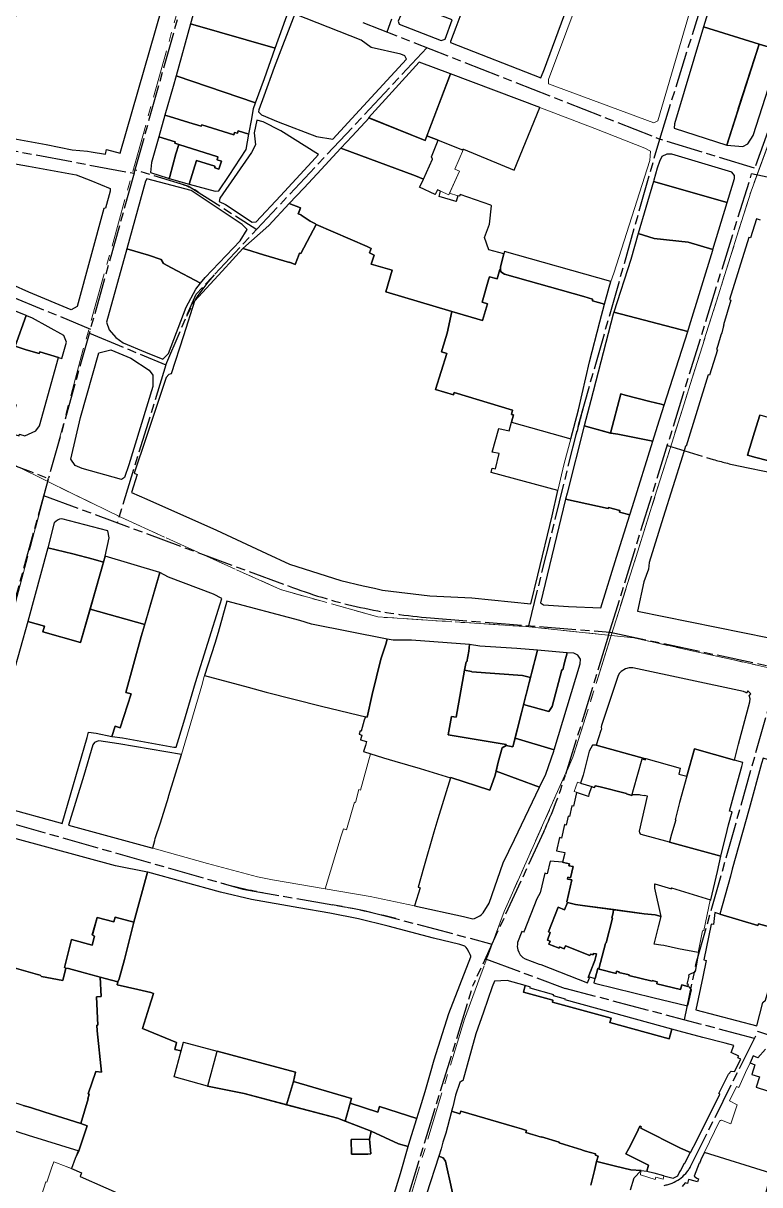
# Model space of a CAD drawing. Header units: millimetres. Extents: x 125232 to 134072, y 142885 to 152835.
# Drawn here: x 130382 to 130867, y 145446 to 146210 of the extents above; entities that cross this region are included whole.
import ezdxf

# ---------------------------------------------------------------- set-up
doc = ezdxf.new("R2010")
doc.units = ezdxf.units.MM
doc.linetypes.add('ACAD_ISO08W100', pattern=[36, 24, -3, 6, -3])
doc.linetypes.add('CENTER', pattern=[50.8, 31.75, -6.35, 6.35, -6.35])
for name, color, linetype in [('commerce', 10, 'Continuous'), ('commerce & office', 242, 'Continuous'), ('commerce and residence', 32, 'Continuous'), ('culture', 21, 'Continuous'), ('green & plaza', 80, 'Continuous'), ('hospital', 231, 'Continuous'), ('research & university', 30, 'Continuous'), ('reserve', 253, 'Continuous'), ('residence', 2, 'Continuous'), ('residence-bad', 41, 'Continuous'), ('villadom', 51, 'Continuous'), ('老城北中心线', 7, 'ACAD_ISO08W100')]:
    doc.layers.add(name, color=color, linetype=linetype)
for name, color, linetype, lineweight in [('government', 221, 'Continuous', 0), ('municipal utilities', 151, 'Continuous', 0), ('school', 31, 'Continuous', 0), ('super block', 6, 'CENTER', 0)]:
    doc.layers.add(name, color=color, linetype=linetype, lineweight=lineweight)

msp = doc.modelspace()

# ---------------------------------------------------------------- linework, layer by layer
at = {"layer": 'commerce'}
for points in [[(130557.55, 146220.7), (130555.94, 146222.64), (130534.8, 146231.22), (130535.15, 146232), (130507.79, 146243), (130503.43, 146241.61), (130500.26, 146238.45), (130492.31, 146209.87), (130548.05, 146193.86)], [(130664.34, 146212.56), (130653.46, 146216.62), (130654.98, 146220.68), (130648.67, 146223.14), (130645.7, 146215.39), (130632.19, 146220.34), (130630.29, 146215.15), (130628.91, 146211.59), (130629.6, 146209.64), (130657.08, 146198.95), (130659.74, 146199.7)], [(130548.05, 146193.86), (130492.31, 146209.87), (130482.8, 146175.7), (130535.15, 146157.98), (130540.98, 146173.86)], [(130535.15, 146157.98), (130482.8, 146175.7), (130480.86, 146168.73), (130475.5, 146149.88), (130478.5, 146148.88), (130491.15, 146144.99), (130499.43, 146142.44), (130499.7, 146143.48), (130520.78, 146136.9), (130521.31, 146138.49), (130523.14, 146137.95), (130523.6, 146139.51), (130530.73, 146137.19), (130532.53, 146147.34), (130533.71, 146154.07)], [(130484.56, 146130.46), (130481.94, 146131.34), (130482.14, 146132.17), (130471.42, 146135.55), (130466.6, 146118.6), (130466.01, 146112.04), (130477.68, 146108.28), (130478.33, 146108.1), (130478.76, 146109.38), (130482.68, 146124.3)], [(130510.38, 146122.33), (130484.56, 146130.46), (130482.68, 146124.3), (130478.76, 146109.38), (130478.33, 146108.1), (130491.43, 146104.49), (130496.34, 146120), (130508.39, 146116.14), (130508.25, 146115.14), (130511.05, 146114.28), (130512.65, 146119.53), (130509.85, 146120.46)], [(130495.74, 146035.35), (130498.92, 146039.3), (130479.82, 146049.45), (130474.62, 146052.18), (130472.93, 146054.78), (130464.74, 146057.77), (130450.4, 146061.9), (130437, 146013.62), (130438.86, 146008.62), (130443.3, 146003.62), (130447.93, 146000.1), (130462.75, 145993.81), (130474.05, 145989.36), (130477.94, 145993.07), (130489.42, 146023.44)], [(130408.97, 146004.96), (130388.42, 146016.35), (130384.68, 146017.88), (130384.15, 146018.09), (130377.06, 145997.91), (130384.31, 145995.49), (130392.89, 145993.11), (130393.17, 145994.17), (130405.41, 145990.48), (130407.71, 145989.79), (130410.7, 146000.47)], [(130781.18, 145886.88), (130774.36, 145888.73), (130774.57, 145889.7), (130767.12, 145891.7), (130766.97, 145891.12), (130738.95, 145897.13), (130722.5, 145829.02), (130724.32, 145827.8), (130740.9, 145826.59), (130762.2, 145825.83), (130772.39, 145858.98)], [(130472.07, 145848.88), (130436.22, 145859.68), (130426.28, 145824.94), (130462.23, 145814.77)], [(130720.46, 145797.78), (130706.83, 145798.88), (130682.52, 145800.61), (130675.85, 145801.55), (130675.23, 145797.13), (130674.04, 145790.16), (130673.46, 145790.26), (130672.5, 145784.67), (130677.04, 145783.83), (130677.27, 145783.57), (130710.66, 145781.31), (130715.91, 145779.97)], [(130769.72, 145621.64), (130769.37, 145621.73), (130770.2, 145625.15), (130770.41, 145627.23), (130750, 145629.96), (130745.4, 145630.57), (130740.28, 145631.81), (130738.25, 145627.16), (130734.01, 145628.82), (130727.73, 145612.72), (130728.87, 145612.27), (130726.94, 145607.08), (130728.72, 145606.42), (130727.95, 145604.5), (130730.04, 145603.68), (130734.66, 145601.88), (130734.97, 145602.69), (130738.05, 145601.52), (130738.85, 145603.36), (130754.94, 145596.96), (130755.22, 145597.82), (130756.98, 145597.43), (130757.18, 145598.3), (130759.16, 145598.11), (130758.11, 145593.7), (130754.09, 145583.26), (130758.25, 145581.94), (130758.49, 145581.87), (130760.2, 145588.55), (130760.9, 145588.37), (130765.21, 145604.92), (130765.36, 145605.49), (130765.6, 145605.42)], [(130451.86, 145605.82), (130455.09, 145618.95), (130442.87, 145622.34), (130442.01, 145619.18), (130430.96, 145622.08), (130427.81, 145610.75), (130427.88, 145610.49), (130429.24, 145609.77), (130427.64, 145603.86), (130414.02, 145607.55), (130409.48, 145589.05), (130410.44, 145588.82), (130412.1, 145588.42), (130436.24, 145581.98), (130444.48, 145579.7), (130445.48, 145581.74), (130448.83, 145594.34)], [(130813.2, 145601.53), (130803.56, 145603.59), (130801.47, 145603.78), (130797.29, 145604.54), (130800.09, 145615.92), (130801.8, 145622.79), (130797.9, 145623.77), (130790.65, 145624.53), (130770.41, 145627.23), (130770.2, 145625.15), (130769.37, 145621.73), (130769.72, 145621.64), (130765.6, 145605.42), (130765.36, 145605.49), (130765.21, 145604.92), (130760.9, 145588.37), (130761.08, 145588.08), (130772.13, 145585.31), (130772.46, 145586.65), (130774.06, 145586.26), (130773.95, 145585.79), (130780.64, 145584.26), (130780.58, 145583.97), (130795.81, 145580.21), (130795.9, 145580.55), (130799.2, 145579.74), (130798.88, 145578.47), (130814.54, 145574.61), (130815.3, 145577.67), (130819.4, 145576.66), (130819.71, 145577.93), (130818.89, 145578.17), (130820.19, 145583.42), (130819.98, 145583.48), (130820.25, 145584.53), (130824.43, 145586.56), (130826.61, 145599.1), (130826.22, 145599.17), (130826.17, 145598.94)], [(130821.8, 145574.44), (130820.4, 145576.2), (130819.4, 145576.66), (130815.3, 145577.67), (130814.54, 145574.61), (130798.88, 145578.47), (130799.2, 145579.74), (130795.9, 145580.55), (130795.81, 145580.21), (130780.58, 145583.97), (130780.64, 145584.26), (130773.95, 145585.79), (130774.06, 145586.26), (130772.46, 145586.65), (130772.13, 145585.31), (130761.08, 145588.08), (130760.9, 145588.37), (130760.2, 145588.55), (130758.49, 145581.87), (130758.25, 145581.94), (130757.5, 145579.02), (130758.73, 145578.71), (130796.32, 145569.53), (130819.1, 145563.91), (130819.5, 145564.72)], [(130769.87, 145559.29), (130738.72, 145567.82), (130738.88, 145568.4), (130731.09, 145570.6), (130731.25, 145571.18), (130715.57, 145575.62), (130715.76, 145576.3), (130712.47, 145577.22), (130711.27, 145572.94), (130730.65, 145567.64), (130730.31, 145566.38), (130768.91, 145555.82), (130768.11, 145552.93), (130807.03, 145542.13), (130808.8, 145548.49)]]:
    msp.add_lwpolyline(points, close=True, dxfattribs=at)
for points in [[(130453.3, 145769.1), (130449.84, 145770.05), (130459.96, 145806.89), (130462.23, 145814.77), (130426.28, 145824.94), (130420, 145803.02), (130395.28, 145809.9), (130396.34, 145813.71), (130385.32, 145816.81), (130370.32, 145762.91), (130362.67, 145707.77, 0.247468), (130370.1, 145694.47), (130406.64, 145684.28), (130407.95, 145683.92), (130424.42, 145740.43), (130425.33, 145743.98), (130430.39, 145743.39), (130440.55, 145741.13), (130442.72, 145747.91), (130446.06, 145746.84)], [(130430.96, 145622.08), (130442.01, 145619.18), (130442.87, 145622.34), (130455.09, 145618.95), (130463.97, 145651.97), (130442.89, 145656.05), (130377.61, 145673.74), (130354.14, 145680.31, 0.463596), (130345.59, 145675.27), (130344.76, 145672.18), (130325.79, 145604.27), (130343.66, 145599.32), (130343.37, 145598.31), (130391.72, 145584.64), (130393.44, 145584.19), (130394.36, 145583.31), (130408.43, 145580.51), (130410.44, 145588.82), (130409.48, 145589.05), (130414.02, 145607.55), (130427.64, 145603.86), (130429.24, 145609.77), (130427.75, 145610.56)]]:
    msp.add_lwpolyline(points, format="xyb", close=True, dxfattribs=at)
at = {"layer": 'commerce & office'}
for points in [[(130384.15, 146018.09), (130344.35, 146033.98), (130343.95, 146032.99), (130340.34, 146034.43), (130336.16, 146035.77), (130336.3, 146036.45), (130332.7, 146037.26), (130328.8, 146020.76), (130334.15, 146019.46), (130333.14, 146014.04), (130341.31, 146011.43), (130340.39, 146007.82), (130356.48, 146001.55), (130356.13, 146000.05), (130372.3, 145994.44), (130372.76, 145995.59), (130375.93, 145994.69)], [(130803.8, 145959.05), (130801.7, 145959.6), (130794.43, 145961.49), (130778.2, 145965.71), (130775.35, 145966.46), (130768.52, 145940.65), (130768.69, 145940.61), (130773.24, 145939.95), (130796.28, 145935.34), (130799.36, 145945.21)], [(130852.56, 145736.08), (130860.12, 145763.83), (130860.32, 145765.77), (130859.9, 145767.36), (130859.62, 145767.95), (130860.81, 145769.18), (130858.87, 145771.07), (130857.9, 145769.69), (130857.47, 145770), (130855.93, 145770.61), (130783.11, 145786.29), (130780.67, 145786.32), (130778.37, 145785.69), (130775.4, 145783.76), (130774.36, 145782.67), (130773.54, 145781.24), (130762.63, 145748.33), (130762.33, 145747.14), (130762.48, 145746.03), (130762.04, 145744.95), (130758.99, 145735.47), (130791.54, 145726.31), (130791.63, 145726.59), (130814.36, 145720.22), (130813.46, 145716.32), (130818.68, 145714.9), (130823.77, 145732.88), (130849.98, 145725.47)], [(130503.57, 145511.12), (130527.58, 145506.19), (130555.49, 145498.87), (130559.94, 145514.14), (130561.4, 145520.3), (130509.79, 145534.17), (130509.49, 145533.06)]]:
    msp.add_lwpolyline(points, close=True, dxfattribs=at)
at = {"layer": 'commerce and residence'}
msp.add_lwpolyline([(130438.05, 145876.33), (130407.62, 145884.36, 0.159671), (130402.57, 145881.65), (130398.61, 145865.13), (130415.04, 145861.15), (130428.24, 145857.73), (130435.11, 145855.82), (130436.22, 145859.68), (130438.87, 145871.87)], format="xyb", close=True, dxfattribs=at)
for points in [[(130789.37, 145726.36), (130791.38, 145725.8), (130791.54, 145726.31), (130758.99, 145735.47), (130756.74, 145735.41), (130754.53, 145731.51), (130750.49, 145715.7), (130748.75, 145710.45), (130756.1, 145708.2), (130756.14, 145708.02), (130758.03, 145707.54), (130758.3, 145708.6), (130761.72, 145708.08), (130778.91, 145703.63), (130779.03, 145703.32), (130782.41, 145702.3), (130783.51, 145706.31), (130783.65, 145706.27)], [(130743.07, 145646.78), (130740.25, 145647.36), (130740.52, 145648.52), (130742.08, 145648.16), (130743.83, 145655.53), (130741.14, 145656.13), (130741.42, 145657.35), (130737.55, 145658.24), (130736.87, 145658.39), (130728.71, 145659.11), (130726.74, 145650.79), (130725.25, 145651.12), (130722.2, 145638.23), (130720.05, 145634.26), (130711.66, 145613.12), (130711.34, 145612.29), (130710.17, 145612.73), (130707.41, 145605.52), (130707.22, 145604.26), (130707.2, 145602.98), (130707.61, 145600.76), (130708.09, 145599.32), (130709.12, 145597.54), (130710.88, 145595.72), (130712.29, 145594.76), (130721.59, 145591.26), (130722.63, 145591.2), (130753.44, 145579.07), (130754.7, 145582.3), (130753.85, 145582.65), (130758.11, 145593.7), (130759.16, 145598.11), (130757.18, 145598.3), (130756.98, 145597.43), (130755.22, 145597.82), (130754.94, 145596.96), (130738.85, 145603.36), (130738.05, 145601.52), (130734.97, 145602.69), (130734.66, 145601.88), (130730.04, 145603.68), (130727.95, 145604.5), (130728.72, 145606.42), (130726.94, 145607.08), (130728.87, 145612.27), (130727.73, 145612.72), (130734.01, 145628.82), (130738.25, 145627.16), (130740.28, 145631.81), (130739.72, 145632.33)], [(130641.19, 145489.93), (130616.68, 145497.73), (130615.43, 145493.98), (130597.35, 145499.92), (130593.95, 145488.16), (130611.16, 145481.46), (130629.02, 145473.21), (130635.46, 145471.33), (130636.57, 145475.16)], [(130610.1, 145476.31), (130598, 145476.08), (130598.02, 145475.49), (130598.23, 145466.28), (130608.88, 145466.48), (130610.8, 145466.52)]]:
    msp.add_lwpolyline(points, close=True, dxfattribs=at)
msp.add_lwpolyline([(130870.46, 145535.53), (130865.43, 145529.69), (130862.17, 145530.98), (130860.22, 145526.35), (130863.37, 145525.14), (130861.32, 145518.85), (130866.44, 145517.18), (130864.21, 145510.35), (130894.14, 145500.85)], dxfattribs=at)
at = {"layer": 'culture'}
msp.add_lwpolyline([(130598.24, 145503.01), (130559.94, 145514.14), (130555.49, 145498.87), (130588.95, 145490.1), (130593.95, 145488.16)], close=True, dxfattribs=at)
at = {"layer": 'government'}
for points in [[(130669.2, 146112.99), (130666.02, 146114.36), (130671.72, 146127.34), (130671.37, 146127.48), (130671.15, 146126.98), (130655.07, 146133.34), (130650.86, 146122.4), (130651.42, 146120.87), (130645.43, 146107.68), (130644.57, 146105.8), (130642.8, 146102.34), (130653.2, 146097.5), (130654.65, 146100.73), (130656.76, 146099.79), (130662.14, 146097.42)], [(130610.62, 145729.76), (130606.17, 145731.13), (130607.35, 145735.09), (130608.14, 145737.89), (130604.16, 145739), (130605.06, 145741.94), (130603.17, 145742.53), (130603.84, 145744.84), (130604.43, 145744.65), (130606.52, 145751.83), (130607.33, 145754.1), (130578.54, 145761.13), (130542.12, 145770.28), (130530.19, 145773.53), (130501.58, 145781.32), (130501.33, 145780.55), (130499.82, 145774.54), (130486.29, 145729.23), (130478.16, 145702.36), (130477.78, 145701.12), (130472.66, 145684.23), (130469.12, 145673.97), (130468.81, 145672.79), (130467.54, 145667.96), (130467.46, 145667.58), (130469.96, 145666.9), (130503.43, 145657.47), (130536.27, 145648.82), (130546.18, 145646.74), (130580.96, 145640.83), (130591.43, 145675.76), (130592.89, 145680.3), (130594.99, 145679.7), (130600.04, 145697.82), (130600.83, 145697.69), (130602.91, 145706.2), (130604.07, 145705.88)], [(130833.97, 145633.5), (130834.31, 145633.4), (130834.38, 145633.65), (130834.13, 145633.71), (130808.63, 145641.48), (130808.48, 145640.94), (130797.55, 145644.12), (130797.59, 145641.31), (130801.8, 145622.79), (130800.09, 145615.92), (130797.29, 145604.54), (130801.47, 145603.78), (130803.56, 145603.59), (130813.2, 145601.53), (130826.17, 145598.94), (130827.71, 145606.64), (130829.02, 145613.18), (130829.9, 145613.42)], [(130509.49, 145533.06), (130509.79, 145534.17), (130487.77, 145540.05), (130486.21, 145534.24), (130481.5, 145517.18), (130503.57, 145511.12)], [(130796.99, 145454.09), (130792.43, 145455.28), (130788.56, 145455.58), (130788.52, 145455.33), (130788.15, 145452.69), (130797.85, 145449.74), (130798.23, 145451.16), (130803.06, 145449.93), (130803.6, 145452.1), (130803.33, 145452.43)]]:
    msp.add_lwpolyline(points, close=True, dxfattribs=at)
at = {"layer": 'green & plaza'}
for points in [[(130880.35, 146192.26), (130866.21, 146196.48), (130844.9, 146130.07), (130855.53, 146129.11), (130858.87, 146130.82), (130862.28, 146136.43)], [(130748.6, 145788.93), (130748.67, 145791.88), (130746.91, 145794.59), (130744.4, 145795.89), (130739.91, 145796.21), (130738.28, 145789.85), (130737.23, 145784.9), (130736.51, 145785.05), (130730.1, 145760.79), (130727.94, 145757.58), (130711.34, 145762.05), (130705.74, 145740.1), (130731.43, 145732.42)], [(130676.53, 145596.07), (130676.54, 145596.62), (130676.26, 145597.6), (130675.57, 145599.12), (130674.28, 145601.47), (130673.62, 145602.27), (130672.73, 145603.08), (130669.43, 145604.19), (130652.16, 145608.54), (130622.26, 145616.44), (130602.76, 145621.12), (130584.02, 145624.81), (130563.62, 145628.41), (130532.33, 145633.89), (130511.93, 145638.77), (130464.28, 145651.91), (130463.97, 145651.97), (130455.09, 145618.95), (130451.86, 145605.82), (130448.83, 145594.34), (130445.48, 145581.74), (130444.48, 145579.7), (130444.02, 145577.65), (130457.58, 145574.64), (130466.14, 145572.74), (130468, 145572.16), (130465.16, 145563.02), (130460.75, 145549.05), (130483.15, 145539.92), (130481.91, 145535.12), (130486.21, 145534.24), (130487.77, 145540.05), (130509.79, 145534.17), (130561.4, 145520.3), (130559.94, 145514.14), (130598.24, 145503.01), (130597.35, 145499.92), (130615.43, 145493.98), (130616.68, 145497.73), (130641.19, 145489.93), (130643.37, 145496.93), (130646.69, 145507.68), (130650.22, 145519.87), (130652.55, 145528.49), (130662.28, 145558.84)]]:
    msp.add_lwpolyline(points, close=True, dxfattribs=at)
msp.add_lwpolyline([(130665.35, 145436.81), (130662.99, 145447.86), (130661.11, 145456.69), (130660.05, 145461.7), (130658.45, 145463.93), (130655.49, 145464.99), (130647.57, 145440.1)], dxfattribs=at)
at = {"layer": 'hospital'}
for points in [[(130574.98, 146077.95), (130574.46, 146078.27), (130571.04, 146080.1), (130565.15, 146084.08), (130564.99, 146084.2), (130563.13, 146084.92), (130563.13, 146084.93), (130564.66, 146088.88), (130564.58, 146088.9), (130557.23, 146091.6), (130543.77, 146077.25), (130526.79, 146062.03), (130529.24, 146061.41), (130540.38, 146057.94), (130557.38, 146052.82), (130557.46, 146053.01), (130561.16, 146051.61), (130562.68, 146055.6), (130564.05, 146059.05), (130564.91, 146058.79), (130570.99, 146070.46)], [(130660.88, 145993.09), (130657.42, 145994.15), (130657.84, 145995.57), (130661, 146006.45), (130664.17, 146020.66), (130620.73, 146033.61), (130624.9, 146047.84), (130611.06, 146051.85), (130613.16, 146057.67), (130610.05, 146059.28), (130610.62, 146060.9), (130611.12, 146062.11), (130608.39, 146063.33), (130574.98, 146077.95), (130570.99, 146070.46), (130564.91, 146058.79), (130564.05, 146059.05), (130562.68, 146055.6), (130561.16, 146051.61), (130557.46, 146053.01), (130557.38, 146052.82), (130540.38, 146057.94), (130529.24, 146061.41), (130526.79, 146062.03), (130513.14, 146047.28), (130495, 146027.54), (130487.63, 146004.57), (130479.53, 145979.63), (130478.06, 145979.14), (130476.34, 145977.17), (130463.22, 145937.85), (130455.34, 145914.26), (130457.2, 145913.43), (130453.51, 145901.51), (130463.52, 145897.1), (130509.37, 145876.79), (130542.22, 145861.41), (130557.39, 145854.43), (130591.07, 145843.62), (130605.78, 145840.16), (130613.4, 145838.71), (130618.65, 145837.25), (130649.59, 145833.57), (130677.35, 145832.33), (130716.03, 145828.42), (130720.78, 145847.22), (130730.02, 145886.17), (130733.91, 145902.89), (130690.06, 145914.84), (130690.74, 145917.66), (130692.75, 145917.12), (130695.19, 145927.18), (130690.64, 145928.19), (130695.1, 145943.68), (130701.75, 145942.09), (130703.3, 145947.83), (130704.69, 145952.71), (130703.4, 145953), (130704.05, 145955.64), (130665.78, 145967.37), (130665.22, 145965.86), (130653.47, 145969.43)]]:
    msp.add_lwpolyline(points, close=True, dxfattribs=at)
at = {"layer": 'municipal utilities'}
for points in [[(130668.02, 146096.81), (130662.61, 146098.46), (130662.14, 146097.42), (130656.76, 146099.79), (130655.74, 146096.27), (130666.9, 146092.95)], [(130756.1, 145708.2), (130748.75, 145710.45), (130746.7, 145711.08), (130744.6, 145704.88), (130753.91, 145701.73), (130754.33, 145702.97)]]:
    msp.add_lwpolyline(points, close=True, dxfattribs=at)
at = {"layer": 'research & university'}
msp.add_lwpolyline([(130854.15, 145528.86), (130852.27, 145529.8), (130852.75, 145530.73), (130847.86, 145533.23), (130849.63, 145537.92), (130843.85, 145539.41), (130829.21, 145543.21), (130813.64, 145547.24), (130808.8, 145548.49), (130807.03, 145542.13), (130768.11, 145552.93), (130768.91, 145555.82), (130730.31, 145566.38), (130730.65, 145567.64), (130711.27, 145572.94), (130712.47, 145577.22), (130700.43, 145580.58), (130692.09, 145580.08), (130690.76, 145576.43), (130684.9, 145559.68), (130679.94, 145545.52), (130671.33, 145514.51), (130670.91, 145514.52), (130670.42, 145514.29), (130669.49, 145513.52), (130666.52, 145505.25), (130664.86, 145497.46), (130663.99, 145494.56), (130669.47, 145492.89), (130670.04, 145494.75), (130705.31, 145484.33), (130710.01, 145482.94), (130713.17, 145481.99), (130712.77, 145480.66), (130723.04, 145477.58), (130723.11, 145477.79), (130734.77, 145474.18), (130734.67, 145473.86), (130738.14, 145472.79), (130749.58, 145469.24), (130750, 145469.11), (130752.14, 145468.43), (130758.54, 145466.6), (130758.55, 145465.64), (130760.3, 145465.11), (130759.23, 145461.54), (130759.48, 145461.48), (130771.81, 145458.46), (130781.74, 145456.02), (130788.56, 145455.58), (130792.43, 145455.28), (130793.39, 145459.09), (130778.63, 145466.65), (130780.43, 145470.07), (130785.46, 145480.03), (130787.82, 145484.69), (130788.75, 145484.22), (130788.64, 145483.99), (130788.39, 145483.49), (130814.57, 145470.4), (130821.04, 145467.43), (130825.15, 145475.37), (130840.33, 145505.86), (130839.61, 145506.23), (130846.15, 145519.09), (130847.8, 145521.01), (130850.08, 145520.67)], close=True, dxfattribs=at)
at = {"layer": 'reserve'}
msp.add_lwpolyline([(130359.42, 146142.41), (130361.59, 146138.63), (130365.85, 146136.22), (130397.45, 146130.43), (130414.4, 146126.9), (130424.6, 146126.02), (130427.01, 146125.62), (130436.4, 146124.17), (130437.04, 146127.22), (130446.08, 146124.81), (130481.46, 146247.64), (130482.1, 146251.08), (130479.55, 146255.53), (130466.43, 146260.5), (130408.15, 146279.24), (130399.74, 146281.79), (130396.43, 146277.96), (130372.32, 146198.93), (130364.05, 146166.28), (130359.15, 146143.98)], close=True, dxfattribs=at)
msp.add_lwpolyline([(130347.2, 146122.99), (130385.9, 146116.28), (130417.13, 146110.58), (130426.73, 146106.79), (130439.6, 146101.53), (130439.51, 146099.75), (130436.53, 146088.53), (130435.4, 146088.45), (130417.7, 146023.95), (130413.83, 146021.77), (130386, 146033.32), (130375.35, 146038.17)], dxfattribs=at)
at = {"layer": 'residence'}
for points in [[(130918.02, 146318.54), (130925.46, 146345.13), (130926.1, 146349.84), (130923.04, 146352.65), (130878.56, 146361.18), (130876.27, 146360.42), (130871.93, 146346.66), (130839.84, 146241.55), (130829.72, 146207.85), (130866.21, 146196.48), (130880.35, 146192.26), (130891.11, 146225.48)], [(130757.88, 146269.57), (130757.97, 146272.21), (130706.41, 146293.07), (130700.08, 146293.86), (130697.7, 146290.17), (130666.79, 146207.41), (130663.3, 146198.27), (130663.31, 146197.58), (130722.58, 146174.24), (130725.09, 146180.21)], [(130634.44, 146186.54), (130633.34, 146188.89), (130630.53, 146189.91), (130611.14, 146194.32), (130604.45, 146199.21), (130561.22, 146216.26), (130561.01, 146216.51), (130547.39, 146181.03), (130540.47, 146162.33), (130537.31, 146153.31), (130537.03, 146151.98), (130538.9, 146149.96), (130549.96, 146145.3), (130575.11, 146135.79), (130585.8, 146134.01), (130603.47, 146153.16)], [(130721.99, 146154.76), (130663.32, 146177.07), (130647.78, 146136.22), (130655.07, 146133.34), (130671.15, 146126.98), (130671.37, 146127.48), (130671.72, 146127.34), (130705.21, 146113.68)], [(130655.07, 146133.34), (130647.78, 146136.22), (130646.59, 146133.09), (130609.73, 146147.94), (130598.52, 146135.93), (130591.25, 146128.08), (130640.25, 146109.78), (130645.43, 146107.68), (130651.42, 146120.87), (130650.86, 146122.4)], [(130572.13, 146119.19), (130576.42, 146123.84), (130551.61, 146139.48), (130540.16, 146145.3), (130535.9, 146146.51), (130534.16, 146138.07), (130534.95, 146130.37), (130532.43, 146125.19), (130511.53, 146095.18), (130511.06, 146093.08), (130515.33, 146090.95), (130532.79, 146079.35), (130535.41, 146079.72), (130551.51, 146096.81)], [(130690.14, 146090.23), (130689.72, 146090.66), (130669.56, 146097.51), (130669.22, 146096.45), (130668.02, 146096.81), (130666.9, 146092.95), (130655.74, 146096.27), (130656.76, 146099.79), (130654.65, 146100.73), (130653.2, 146097.5), (130642.8, 146102.34), (130644.57, 146105.8), (130645.43, 146107.68), (130640.25, 146109.78), (130591.25, 146128.08), (130575.59, 146111.16), (130566.8, 146101.8), (130557.23, 146091.6), (130564.58, 146088.9), (130564.66, 146088.88), (130563.22, 146085.17), (130563.13, 146084.92), (130564.99, 146084.2), (130565.04, 146084.16), (130565.15, 146084.12), (130565.15, 146084.08), (130571.04, 146080.1), (130574.46, 146078.27), (130574.98, 146077.95), (130608.39, 146063.33), (130611.12, 146062.11), (130610.62, 146060.9), (130610.05, 146059.28), (130613.16, 146057.67), (130611.06, 146051.85), (130624.9, 146047.84), (130620.73, 146033.61), (130664.17, 146020.66), (130664.15, 146020.58), (130684.21, 146014.72), (130687.56, 146025.64), (130684.04, 146026.76), (130688.32, 146041.38), (130688.8, 146043.45), (130694.04, 146042.12), (130695.6, 146048.21), (130696.07, 146048.08), (130696.11, 146050.01), (130698.4, 146058.48), (130688.54, 146061.12), (130685.68, 146069.22), (130688.89, 146078.01)], [(130525, 146067.02), (130529.64, 146074.61), (130526.3, 146077.94), (130492.78, 146100.17), (130463.51, 146107.95), (130462.76, 146106.48), (130450.4, 146061.9), (130464.74, 146057.77), (130472.93, 146054.78), (130474.62, 146052.18), (130479.82, 146049.45), (130498.92, 146039.3), (130501.85, 146042.94)], [(130845.17, 146092.43), (130796.69, 146106.23), (130786.7, 146071.86), (130797.25, 146068.56), (130819.52, 146066.33), (130835.86, 146061.42)], [(130835.71, 146060.91), (130835.86, 146061.42), (130819.52, 146066.33), (130797.25, 146068.56), (130786.7, 146071.86), (130781.74, 146054.79), (130770.63, 146020.17), (130819.37, 146007.58), (130820.51, 146011.14)], [(130754.61, 145987.61), (130761.36, 146013.87), (130764.46, 146025.41), (130756.59, 146027.74), (130756.67, 146028.74), (130750.96, 146030.47), (130698.83, 146045.12), (130696.37, 146046.74), (130696.1, 146048.07), (130695.6, 146048.21), (130694.04, 146042.12), (130688.8, 146043.45), (130688.32, 146041.38), (130684.04, 146026.76), (130687.56, 146025.64), (130684.21, 146014.72), (130664.15, 146020.58), (130661, 146006.45), (130657.84, 145995.57), (130657.42, 145994.15), (130660.88, 145993.09), (130653.47, 145969.43), (130665.22, 145965.86), (130665.78, 145967.37), (130704.05, 145955.64), (130703.4, 145953), (130704.69, 145952.71), (130703.3, 145947.83), (130742.39, 145936.89), (130747.49, 145956.03)], [(130819.37, 146007.58), (130770.63, 146020.17), (130770.24, 146018.97), (130755.48, 145962.19), (130751.23, 145945.52), (130768.52, 145940.65), (130775.35, 145966.46), (130778.2, 145965.71), (130794.43, 145961.49), (130801.7, 145959.6), (130803.8, 145959.05)], [(130904.19, 145934.22), (130905.25, 145938.56), (130905.78, 145941.47), (130867.63, 145952.19), (130866.62, 145952.48), (130863.25, 145941.23), (130858.55, 145926.21), (130864.02, 145924.6), (130898.97, 145915.58), (130900.03, 145915.34)], [(130796.28, 145935.34), (130773.24, 145939.95), (130768.69, 145940.61), (130751.23, 145945.52), (130739.93, 145901.2), (130738.95, 145897.13), (130766.97, 145891.12), (130767.12, 145891.7), (130774.57, 145889.7), (130774.36, 145888.73), (130781.18, 145886.88), (130782.9, 145892.34)], [(130511.89, 145828.27), (130512.98, 145831.86), (130507.52, 145834.77), (130477.87, 145845.94), (130472.07, 145848.88), (130459.96, 145806.89), (130449.84, 145770.05), (130453.3, 145769.1), (130446.06, 145746.84), (130442.72, 145747.91), (130440.55, 145741.13), (130440.81, 145741.07), (130447.66, 145740.17), (130481.4, 145734.14), (130482.85, 145734.1), (130487.83, 145750.45), (130495.64, 145776.59)], [(130617.56, 145791.92), (130620.75, 145801.87), (130621.52, 145805.19), (130571.95, 145814.91), (130564.16, 145817.34), (130516.13, 145830.18), (130510.54, 145809.51), (130508.34, 145802.31), (130501.58, 145781.32), (130530.19, 145773.53), (130542.12, 145770.28), (130578.54, 145761.13), (130608.42, 145753.84), (130611.87, 145768.63)], [(130664, 145754.33), (130666.89, 145753.76), (130672.5, 145784.67), (130673.46, 145790.26), (130674.04, 145790.16), (130675.23, 145797.13), (130675.85, 145801.55), (130675.83, 145801.55), (130637.68, 145804.45), (130625.59, 145804.47), (130621.52, 145805.19), (130620.75, 145801.87), (130617.56, 145791.92), (130611.87, 145768.63), (130608.42, 145753.84), (130607.33, 145754.1), (130606.52, 145751.83), (130604.43, 145744.65), (130603.84, 145744.84), (130603.17, 145742.53), (130605.06, 145741.94), (130604.16, 145739), (130608.14, 145737.89), (130607.35, 145735.09), (130606.17, 145731.13), (130619.32, 145727.07), (130626.58, 145724.93), (130643.33, 145720.06), (130663.32, 145713.88), (130663.4, 145714.11), (130689.02, 145705.74), (130692.63, 145715.63), (130694.61, 145724.27), (130697.27, 145733.7), (130699.82, 145735.22), (130699.9, 145735.83), (130661.72, 145742.16)], [(130715.91, 145779.97), (130710.66, 145781.31), (130677.27, 145783.57), (130677.04, 145783.83), (130672.5, 145784.67), (130666.89, 145753.76), (130664, 145754.33), (130661.72, 145742.16), (130699.9, 145735.83), (130699.82, 145735.22), (130704.27, 145734.37)], [(130486.29, 145729.23), (130445.09, 145736.23), (130431.98, 145738.2), (130430.63, 145737.84), (130429.28, 145737.05), (130428.16, 145735.65), (130422.21, 145715.42), (130412.19, 145682.76), (130467.46, 145667.58), (130467.54, 145667.96), (130468.81, 145672.79), (130469.12, 145673.97), (130472.66, 145684.23), (130477.78, 145701.12), (130478.16, 145702.36)], [(130731.13, 145731.42), (130731.43, 145732.42), (130705.74, 145740.1), (130704.27, 145734.37), (130699.82, 145735.22), (130697.27, 145733.7), (130694.61, 145724.27), (130693.24, 145718.28), (130721.84, 145707.76), (130725.98, 145716.38)], [(130849.99, 145704), (130854.82, 145721.31), (130855.46, 145723.93), (130849.98, 145725.47), (130823.77, 145732.88), (130818.68, 145714.9), (130813.89, 145697.75), (130810.94, 145686.35), (130811.37, 145686.22), (130808.68, 145676.79), (130807.33, 145671.85), (130807.27, 145671.61), (130841.04, 145662.44), (130845.24, 145679.28), (130846.09, 145683.05), (130848.36, 145691.59), (130846.63, 145692.08)], [(130903.47, 145682.19), (130908.86, 145701.6), (130911.48, 145711.18), (130912.47, 145714.78), (130872.36, 145725.85), (130868.8, 145726.84), (130867.77, 145723.23), (130859.58, 145693.42), (130848.56, 145653.84), (130847.33, 145649.25), (130840.36, 145624.27), (130865.42, 145616.87), (130865.74, 145617.95), (130883.51, 145613.03), (130885, 145615.63), (130888.37, 145627.85), (130896.69, 145657.83)], [(130792.88, 145701.86), (130790.71, 145702.3), (130790.64, 145701.99), (130788.21, 145702.61), (130787.55, 145702.68), (130782.5, 145702.63), (130782.41, 145702.3), (130779.03, 145703.32), (130778.91, 145703.63), (130761.72, 145708.08), (130758.3, 145708.6), (130758.03, 145707.54), (130756.04, 145708.04), (130754.33, 145702.97), (130753.91, 145701.73), (130746.2, 145704.34), (130745.83, 145703.26), (130744.05, 145695.38), (130743.11, 145695.59), (130741.52, 145688.54), (130740.56, 145688.76), (130739.23, 145682.86), (130738.16, 145683.11), (130736.17, 145674.33), (130734.96, 145674.6), (130733.01, 145665.98), (130738.42, 145664.76), (130738.15, 145663.52), (130736.87, 145658.39), (130737.55, 145658.24), (130741.42, 145657.35), (130741.14, 145656.13), (130743.83, 145655.53), (130742.08, 145648.16), (130740.52, 145648.52), (130740.25, 145647.36), (130743.07, 145646.78), (130739.72, 145632.33), (130740.28, 145631.81), (130745.4, 145630.57), (130750, 145629.96), (130790.65, 145624.53), (130797.9, 145623.77), (130801.8, 145622.79), (130797.59, 145641.31), (130797.55, 145644.12), (130808.48, 145640.94), (130808.63, 145641.48), (130834.13, 145633.71), (130834.38, 145633.65), (130838.85, 145652.26), (130841.04, 145662.44), (130807.27, 145671.61), (130788.74, 145676.64), (130788.32, 145676.95), (130787.72, 145677.81), (130787.62, 145678.84)], [(130881.43, 145604.76), (130883.51, 145613.03), (130865.74, 145617.95), (130865.42, 145616.87), (130840.36, 145624.27), (130837.05, 145625.25), (130836.12, 145617.37), (130834.55, 145617.7), (130829.74, 145594.2), (130831.31, 145593.87), (130829.08, 145582.98), (130824.66, 145561.41), (130864.78, 145550.89), (130868.65, 145566.08), (130870.3, 145567.69), (130875.23, 145584.1), (130876.29, 145588.14)], [(130424.28, 145484.96), (130420.22, 145486.52), (130396.6, 145493.98), (130387.06, 145496.99), (130382.3, 145498.49), (130374.25, 145501.01), (130373.55, 145501.22), (130369.1, 145486.96), (130366.96, 145487.46), (130366.23, 145485.05), (130385.58, 145478.86), (130418.84, 145468.64)]]:
    msp.add_lwpolyline(points, close=True, dxfattribs=at)
for points in [[(130867, 146080.73), (130864.39, 146081.49), (130860.63, 146069.07), (130859.45, 146069.41), (130846.81, 146028.45), (130847.69, 146028.14), (130842.72, 146011.85), (130842.92, 146011.79), (130842.58, 146010.4), (130841.65, 146006.62), (130841.08, 146005.13), (130838.99, 145998.22), (130838.19, 145995.64), (130838.82, 145995.45), (130833.59, 145978.71), (130832.7, 145978.98), (130818.25, 145931.98), (130817.78, 145932.12), (130815.85, 145925.54), (130803.12, 145885.15), (130793.85, 145855.46), (130793.35, 145851.09), (130790.3, 145842.85), (130786.12, 145823.57), (130872.72, 145806.06)], [(130898.97, 145915.58), (130864.02, 145924.6), (130858.55, 145926.21), (130863.25, 145941.23), (130866.62, 145952.48)], [(130382.3, 145498.49), (130387.06, 145496.99), (130396.6, 145493.98), (130420.22, 145486.52), (130425.11, 145502.67), (130424.78, 145502.88), (130425.62, 145505.76), (130424.96, 145506.08), (130430.01, 145520.74), (130433.89, 145520.35), (130430.92, 145547.46), (130430.72, 145551.16), (130431.49, 145551.19), (130430.52, 145569.93), (130433.57, 145570.1), (130432.98, 145582.85), (130412.1, 145588.42), (130410.44, 145588.82), (130408.43, 145580.51), (130394.36, 145583.31), (130393.44, 145584.19), (130391.72, 145584.64), (130364.6, 145592.3)], [(130608.57, 145382.1), (130630.32, 145453.71), (130635.46, 145471.33), (130629.02, 145473.21), (130611.16, 145481.46), (130610.1, 145476.31), (130610.8, 145466.52), (130608.88, 145466.48), (130598.23, 145466.28), (130598, 145476.08), (130610.1, 145476.31), (130611.16, 145481.46), (130588.95, 145490.1), (130527.58, 145506.19), (130503.57, 145511.12), (130481.5, 145517.18), (130486.21, 145534.24), (130481.91, 145535.12), (130483.15, 145539.92), (130460.75, 145549.05), (130465.16, 145563.02), (130468, 145572.16), (130466.14, 145572.74), (130457.58, 145574.64), (130444.02, 145577.65), (130444.48, 145579.7), (130436.24, 145581.98), (130432.98, 145582.85), (130433.57, 145570.1), (130430.52, 145569.93), (130431.49, 145551.19), (130430.72, 145551.16), (130430.92, 145547.46), (130433.89, 145520.35), (130430.01, 145520.74), (130424.96, 145506.08), (130425.62, 145505.76), (130424.78, 145502.88), (130425.11, 145502.67), (130420.22, 145486.52), (130424.28, 145484.96), (130418.84, 145468.64), (130416.54, 145463.48), (130414.01, 145456.85), (130420.66, 145454.06), (130419.7, 145451.74), (130453.6, 145436.79)], [(130755.57, 145446.01), (130757.84, 145455.64), (130759.23, 145461.54), (130760.3, 145465.11), (130758.55, 145465.64), (130758.54, 145466.6), (130752.14, 145468.43), (130750, 145469.11), (130749.58, 145469.24), (130738.14, 145472.79), (130734.67, 145473.86), (130734.77, 145474.18), (130723.11, 145477.79), (130723.04, 145477.58), (130723.04, 145477.57), (130722.96, 145477.6), (130712.77, 145480.66), (130713.17, 145481.99), (130710.01, 145482.94), (130705.31, 145484.33), (130670.04, 145494.75), (130669.47, 145492.89), (130664.03, 145494.55), (130663.78, 145493.61), (130660.17, 145480.09), (130658.33, 145474.33), (130657.11, 145469.98), (130655.49, 145464.99), (130658.45, 145463.93), (130660.05, 145461.7), (130661.11, 145456.69), (130662.99, 145447.86), (130665.35, 145436.81)], [(130869.05, 145433.96), (130873.8, 145453.83), (130830.24, 145467.53), (130828.97, 145465.08), (130827.79, 145462.62), (130826.93, 145460.33), (130826.66, 145460.45), (130823.52, 145451.97), (130825.29, 145450.52), (130826.35, 145450.22), (130825.74, 145448.11), (130820.75, 145449.57), (130819.75, 145449.74), (130818.99, 145447.08), (130817.53, 145447.45), (130815.6, 145445)], [(130781.66, 145442.93), (130783.93, 145450.8), (130788.52, 145455.33), (130788.56, 145455.58), (130781.74, 145456.02), (130771.81, 145458.46), (130759.48, 145461.48), (130759.23, 145461.54), (130757.84, 145455.64), (130755.57, 145446.01)]]:
    msp.add_lwpolyline(points, dxfattribs=at)
msp.add_lwpolyline([(130721.84, 145707.76), (130693.24, 145718.28), (130692.63, 145715.63), (130689.02, 145705.74), (130663.4, 145714.11), (130663.32, 145713.88), (130654.93, 145686.97), (130652.41, 145678.14), (130645.47, 145654.57), (130641.93, 145641.97), (130643.36, 145641.57), (130639.61, 145629.67), (130671.91, 145622.62), (130678.05, 145621.25, 0.168002), (130684.77, 145625.09), (130688.62, 145631.55), (130698, 145657.99), (130705.34, 145673.43)], format="xyb", close=True, dxfattribs=at)
at = {"layer": 'residence-bad'}
for points in [[(130866.21, 146196.48), (130829.72, 146207.85), (130810.57, 146144.09), (130810.3, 146141.25), (130844.9, 146130.07), (130852.42, 146153.51), (130852.42, 146154.18), (130852.74, 146154.5)], [(130530.73, 146137.19), (130523.6, 146139.51), (130523.14, 146137.95), (130521.31, 146138.49), (130520.78, 146136.9), (130499.7, 146143.48), (130499.43, 146142.44), (130491.15, 146144.99), (130478.5, 146148.88), (130475.5, 146149.88), (130471.42, 146135.55), (130482.14, 146132.17), (130481.94, 146131.34), (130484.56, 146130.46), (130510.38, 146122.33), (130509.85, 146120.46), (130512.65, 146119.53), (130511.05, 146114.28), (130508.25, 146115.14), (130508.39, 146116.14), (130496.34, 146120), (130491.43, 146104.49), (130508.56, 146099.77), (130510.94, 146099.97), (130517.66, 146110.06), (130528.96, 146127.15)], [(130849.9, 146110.09), (130848.17, 146112.2), (130808.84, 146124.19), (130805.48, 146124.09), (130802.22, 146122.65), (130800.69, 146119.3), (130799.2, 146114.86), (130796.91, 146106.97), (130796.69, 146106.23), (130845.17, 146092.43), (130845.98, 146095.12), (130849.9, 146108.17)], [(130698.75, 146060.07), (130698.4, 146058.48), (130696.11, 146050.01), (130696.07, 146048.2), (130696.37, 146046.74), (130698.83, 146045.12), (130750.96, 146030.47), (130756.67, 146028.74), (130756.59, 146027.74), (130764.46, 146025.41), (130767.49, 146036.69), (130768.77, 146040.34)], [(130405.41, 145990.48), (130393.17, 145994.17), (130392.89, 145993.11), (130384.31, 145995.49), (130377.06, 145997.91), (130375.93, 145994.69), (130372.76, 145995.59), (130372.3, 145994.44), (130367.5, 145981.26), (130365.53, 145980.57), (130335.54, 145991.99), (130331.92, 145976.54), (130357.31, 145967.01), (130377.76, 145959.32), (130376.67, 145955.89), (130375.9, 145956.14), (130372.22, 145945.8), (130374.12, 145945.04), (130373.11, 145940.74), (130379.58, 145938.96), (130379.82, 145939.93), (130383.32, 145938.88), (130390.64, 145942.13), (130392.92, 145945.39)], [(130439.82, 145995.46), (130453.16, 145990.01), (130465.07, 145982.12), (130467.65, 145978.83), (130467.65, 145971.37), (130451.84, 145919.68), (130448.83, 145911.36), (130446.97, 145910.07), (130421.15, 145917.38), (130416.42, 145919.25), (130413.56, 145923.46), (130420.07, 145950.91), (130431.99, 145993.36)], [(130435.11, 145855.82), (130428.24, 145857.73), (130415.04, 145861.15), (130398.61, 145865.13), (130385.32, 145816.81), (130396.34, 145813.71), (130395.28, 145809.9), (130420, 145803.02)], [(130736.51, 145785.05), (130737.23, 145784.9), (130738.28, 145789.85), (130739.91, 145796.21), (130739.66, 145796.23), (130720.46, 145797.78), (130711.34, 145762.05), (130727.94, 145757.58), (130730.1, 145760.79)], [(130820.91, 145467.17), (130821.04, 145467.42), (130821.02, 145467.44), (130814.57, 145470.4), (130788.39, 145483.49), (130788.64, 145483.99), (130788.75, 145484.22), (130787.82, 145484.69), (130785.46, 145480.03), (130780.43, 145470.07), (130778.63, 145466.65), (130793.39, 145459.09), (130792.43, 145455.28), (130796.99, 145454.09), (130803.33, 145452.43), (130803.6, 145452.1), (130809.6, 145450.68), (130812.72, 145452.17), (130813.71, 145454.11), (130814.39, 145455.35), (130817.2, 145460.47), (130817.42, 145460.36)]]:
    msp.add_lwpolyline(points, close=True, dxfattribs=at)
at = {"layer": 'school'}
for points in [[(130820.22, 146216.5), (130829.15, 146245.16), (130791.09, 146259.82), (130763.89, 146270.18), (130727.81, 146173.22), (130727.67, 146170.47), (130797.07, 146144.65), (130799.54, 146146.15)], [(130794.42, 146119.95), (130794.79, 146126.15), (130791.14, 146127.98), (130758.26, 146140.96), (130721.99, 146154.76), (130705.21, 146113.68), (130671.72, 146127.34), (130666.02, 146114.36), (130669.2, 146112.99), (130662.61, 146098.46), (130668.02, 146096.81), (130669.22, 146096.45), (130669.56, 146097.51), (130689.72, 146090.66), (130690.14, 146090.23), (130688.89, 146078.01), (130685.68, 146069.22), (130688.54, 146061.12), (130698.4, 146058.48), (130698.75, 146060.07), (130768.77, 146040.34), (130770.72, 146045.89)], [(130742.39, 145936.89), (130703.3, 145947.83), (130701.75, 145942.09), (130695.1, 145943.68), (130690.64, 145928.19), (130695.19, 145927.18), (130692.75, 145917.12), (130690.74, 145917.66), (130690.06, 145914.84), (130733.91, 145902.89), (130738.06, 145920.68)], [(130663.32, 145713.88), (130643.33, 145720.06), (130626.58, 145724.93), (130619.32, 145727.07), (130610.62, 145729.76), (130604.07, 145705.88), (130602.91, 145706.2), (130602.9, 145706.16), (130600.83, 145697.69), (130600.04, 145697.82), (130594.99, 145679.7), (130592.89, 145680.3), (130591.43, 145675.76), (130580.96, 145640.83), (130610.39, 145635.82), (130639.61, 145629.67), (130643.36, 145641.57), (130641.93, 145641.97), (130645.47, 145654.57), (130652.41, 145678.14), (130654.93, 145686.97)], [(130818.68, 145714.9), (130813.46, 145716.32), (130814.36, 145720.22), (130791.63, 145726.59), (130791.54, 145726.31), (130791.38, 145725.8), (130789.37, 145726.36), (130783.65, 145706.27), (130783.51, 145706.31), (130782.5, 145702.63), (130787.55, 145702.68), (130788.21, 145702.61), (130790.64, 145701.99), (130790.71, 145702.3), (130792.88, 145701.86), (130787.62, 145678.84), (130787.72, 145677.81), (130788.32, 145676.95), (130788.74, 145676.64), (130807.27, 145671.61), (130807.33, 145671.85), (130808.68, 145676.79), (130811.37, 145686.22), (130810.94, 145686.35), (130813.89, 145697.75)], [(130366.23, 145485.05), (130365.25, 145481.83), (130354.91, 145485.19), (130345.82, 145456.88), (130353.8, 145454.01), (130343.23, 145417.04), (130344.97, 145416.53), (130344.72, 145415.7), (130345.61, 145415.44), (130344.78, 145412.57), (130365.21, 145406.81), (130382.37, 145401.99), (130385.47, 145412.4), (130385.79, 145412.31), (130397.17, 145448.22), (130397.78, 145448.03), (130400.87, 145457.25), (130402.37, 145461.31), (130410.56, 145458.29), (130414.01, 145456.85), (130418.54, 145468.74), (130385.58, 145478.86)], [(130453.5, 145436.42), (130452.91, 145437.09), (130419.7, 145451.74), (130420.66, 145454.06), (130410.56, 145458.29), (130402.37, 145461.31), (130400.87, 145457.25), (130397.78, 145448.03), (130397.17, 145448.22), (130385.79, 145412.31), (130385.47, 145412.4), (130382.37, 145401.99), (130431.56, 145388.18), (130435.49, 145401.69), (130443.94, 145399.26)]]:
    msp.add_lwpolyline(points, close=True, dxfattribs=at)
msp.add_lwpolyline([(130894.14, 145500.85), (130864.21, 145510.35), (130866.44, 145517.18), (130861.32, 145518.85), (130863.37, 145525.14), (130860.22, 145526.35), (130857.28, 145520), (130852.77, 145510.26), (130851.29, 145510.86), (130846.75, 145501.48), (130851.65, 145498.75), (130847.56, 145486.39), (130841.48, 145488.64), (130841.24, 145488.67), (130840.76, 145488.57), (130840.2, 145488.12), (130830.36, 145467.75), (130830.24, 145467.53), (130873.8, 145453.83)], dxfattribs=at)
at = {"layer": 'super block'}
for points in [[(131004.22, 146578.89), (131014.2, 146600.95), (130884.51, 146610.81), (130602.53, 146631.37), (130531.32, 146386.14), (130490.13, 146241.1), (130421.83, 145995.93), (130398.53, 145908.85), (130446.4, 145885.34), (130551.49, 145837.7), (130615.58, 145819.73), (130714.74, 145813.32), (130768.95, 145807.54), (130860.89, 146099.84), (130873.95, 146135.33)], [(131514.66, 146520.12), (131518.54, 146562.29), (131491.86, 146564.63), (131014.2, 146600.95), (131004.22, 146578.89), (130873.95, 146135.33), (130860.89, 146099.84), (130768.95, 145807.54), (130783.72, 145805.96), (130892.7, 145781.86), (131042.19, 145749.25), (131332.3, 145687.85), (131370.69, 145943.09)], [(130334.63, 145674.83), (130360.16, 145765.5), (130398.53, 145908.85), (130377.22, 145919.31), (130244.7, 145967.61), (130059.81, 146018.73), (129882.4, 146068.44), (129854.72, 145831.78), (129852.9, 145778.6), (129835.98, 145655.45), (129801.34, 145410.39), (129792.87, 145310.24), (129820.07, 145303.75), (130199.35, 145252.82), (130215.32, 145249.58)], [(130618.88, 145379.05), (130672.43, 145555.24), (130698.52, 145626.04), (130743.78, 145727.5), (130768.95, 145807.54), (130714.74, 145813.32), (130615.58, 145819.73), (130551.49, 145837.7), (130446.4, 145885.34), (130398.53, 145908.85), (130360.16, 145765.5), (130334.63, 145674.83), (130215.32, 145249.58), (130343.4, 145223.54), (130469.55, 145201.56), (130568.41, 145173.29), (130607.84, 145326.18)], [(131328.09, 145659.91), (131332.3, 145687.85), (131042.19, 145749.25), (130892.7, 145781.86), (130783.72, 145805.96), (130768.95, 145807.54), (130743.78, 145727.5), (130698.52, 145626.04), (130672.43, 145555.24), (130618.88, 145379.05), (130607.84, 145326.18), (130568.41, 145173.29), (130810.87, 145103.98), (131044.23, 145029.49), (131079.07, 145022.25), (131113.91, 145015.01), (131232.28, 144995.29), (131249.9, 145218.17)]]:
    msp.add_lwpolyline(points, close=True, dxfattribs=at)
at = {"layer": 'villadom'}
msp.add_lwpolyline([(130663.32, 146177.07), (130642.74, 146184.55), (130609.39, 146148.07), (130646.59, 146133.09)], close=True, dxfattribs=at)
at = {"layer": '老城北中心线', "linetype": 'ACAD_ISO08W100', "lineweight": 25}
for p, q in [((130661.5, 146314.32), (130621.41, 146204.46)), ((130800.85, 146134.08), (130836.73, 146248.93)), ((130605.66, 146210.64), (130800.85, 146134.06)), ((130647.78, 146194.11), (130495.96, 146032)), ((130748.02, 145948.34), (130800.85, 146134.08)), ((130863.11, 146114.88), (130800.85, 146134.06)), ((130871.98, 146139.05), (130863.11, 146114.88)), ((130355.35, 146130.24), (130455.28, 146111.54)), ((130491.46, 146102.96), (130455.88, 146113.67)), ((130767.21, 145807.75), (130861.2, 146111.11)), ((130949.04, 146092.3), (130861.2, 146111.11)), ((130491.46, 146102.96), (130535.87, 146074.62)), ((130476.04, 145985.54), (130495.96, 146032)), ((130425.85, 146006.33), (130476.02, 145985.55)), ((130476.02, 145985.55), (130444.17, 145881.69)), ((130476.02, 145985.55), (130444.17, 145881.69)), ((130231.42, 145973.37), (130399.02, 145910.91)), ((130714.78, 145813.97), (130748.02, 145948.34)), ((130805.84, 145932.42), (130836.07, 145923.34)), ((130852.65, 145919.13), (130906.12, 145907.96)), ((130398.5, 145909.5), (130339.25, 145694.75)), ((130395.76, 145899.57), (130559.38, 145839.13)), ((130650.07, 145819.15), (130768.26, 145809.69)), ((130767.21, 145807.75), (130738.81, 145715.71)), ((130768.26, 145809.69), (130879.85, 145785.95)), ((130824.85, 145591.97), (130879.84, 145785.96)), ((130339.07, 145694.11), (130526.75, 145640.75)), ((130724.62, 145678.63), (130678.17, 145577.81)), ((130526.75, 145640.75), (130606.5, 145626.75)), ((130606.5, 145626.75), (130690.53, 145604.58)), ((130686.26, 145594.84), (130738.66, 145575.41)), ((130817.17, 145554.66), (130824.85, 145591.97)), ((130604.06, 145335.9), (130678.17, 145577.81)), ((130863.12, 145542.52), (130738.66, 145575.41)), ((130821.13, 145458.25), (130865.41, 145547.11)), ((131016.23, 145496.19), (130865.41, 145547.11))]:
    msp.add_line(p, q, dxfattribs=at)
for points in [[(130455.28, 146111.54), (130495.25, 146253.75)], [(130455.28, 146111.54), (130398.91, 145910.95)], [(130398.5, 145909.5), (130398.91, 145910.95)]]:
    msp.add_lwpolyline(points, dxfattribs=at)
msp.add_lwpolyline([(130258.75, 146065.75), (130309.04, 146052.61, -0.034032), (130373.49, 146030.99), (130426.62, 146009.05)], format="xyb", dxfattribs=at)
for centre, radius, start, end in [((130470.4, 146057.08), 50, 57.45789, 73.23934), ((130580.95, 145976.45), 100, 136.87804, 156.78967), ((131231.31, 145819.87), 500, 164.12179, 166.10641), ((130893.56, 146114.9), 200, 253.29536, 258.19621), ((130677.19, 146158.06), 340, 249.72566, 265.42478), ((130452.15, 145804.16), 300, 335.26438, 342.85184), ((130591.87, 145924.77), 291, 254.12956, 260.04326), ((130497.38, 145129.12), 509, 75.22153, 80.04326), ((130799.83, 145469.73), 24.19, 279.18077, 331.68003)]:
    msp.add_arc(centre, radius, start, end, dxfattribs=at)

doc.saveas('drawing.dxf')
